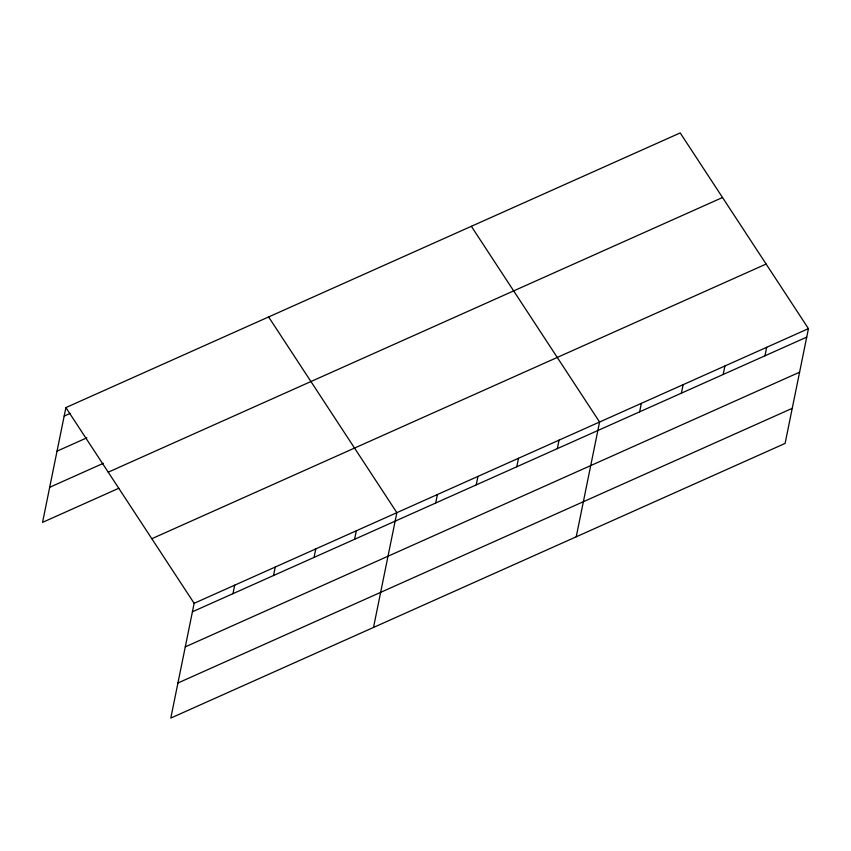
<?xml version="1.0" encoding="UTF-8"?>
<svg xmlns="http://www.w3.org/2000/svg" width="851" height="851" viewBox="0 0 851 851"><rect width="100%" height="100%" fill="white"/><g stroke="black" fill="none" stroke-linecap="round" stroke-linejoin="round"><path stroke-width="1.28" d="M65.899 407.586L194.145 603.306L170.796 718.074L785.101 443.414L808.45 328.635L680.204 132.926L65.899 407.586L42.55 522.365L118.863 488.24M232.961 593.668L234.685 585.169M273.501 575.542L275.235 567.043M314.051 557.416L315.774 548.916M354.59 539.279L356.324 530.79M373.515 627.432L396.864 512.664L268.618 316.955M435.68 503.026L437.414 494.537M476.23 484.9L477.954 476.4M516.77 466.774L518.493 458.274M557.309 448.647L559.043 440.148M576.233 536.8L599.583 422.022L471.348 226.313M639.633 411.841L641.356 403.342M681.406 393.162L683.13 384.663M723.18 374.483L724.903 365.983M764.953 355.803L766.677 347.314M64.176 416.086L70.133 413.416M57.038 451.158L86.845 437.829M49.688 487.293L103.343 463.306M108.226 472.177L722.531 197.506M151.818 538.715L766.134 264.044M194.145 603.306L808.45 328.635M192.411 611.795L806.727 337.124M185.284 646.866L799.589 372.195M177.923 683.002L792.238 408.331"/></g></svg>
